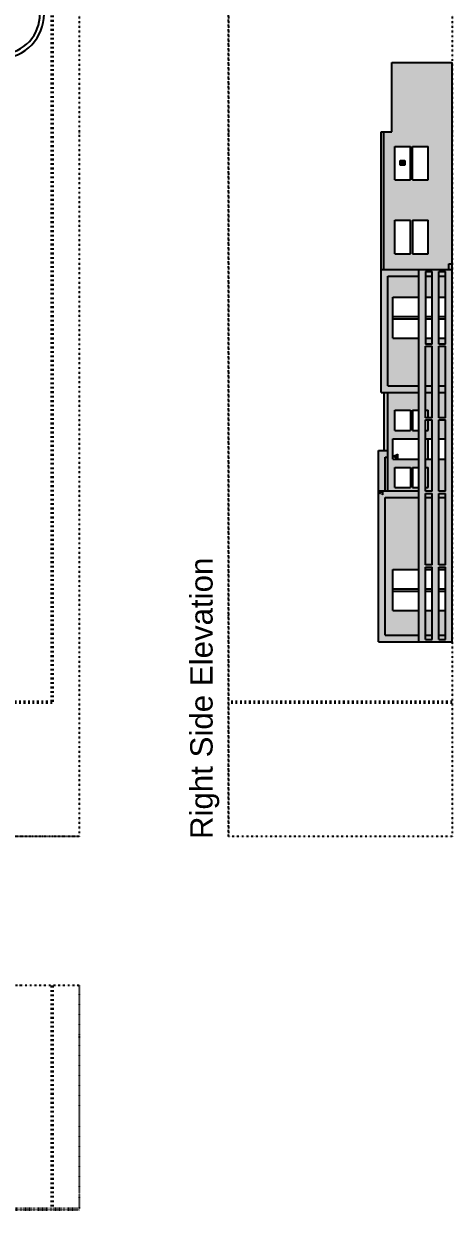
# Model space of a CAD drawing. Header units: millimetres. Extents: x 60252 to 149408, y 10197 to 135197.
# Drawn here: x 117544 to 146252, y 10197 to 89695 of the extents above; entities that cross this region are included whole.
import ezdxf

# ---------------------------------------------------------------- set-up
doc = ezdxf.new("R2010")
doc.units = ezdxf.units.MM
doc.linetypes.add('ACAD_ISO03W100', pattern=[30, 12, -18])
doc.linetypes.add('DIVIDE', pattern=[31.75, 12.7, -6.35, 0, -6.35, 0, -6.35])
doc.layers.add('a_COTA', color=3, linetype='Continuous', lineweight=15)
doc.layers.add('Property Line', color=157, linetype='ACAD_ISO03W100', lineweight=50)
for name, color, linetype in [('Doors', 12, 'Continuous'), ('EXT. Highlight HATCH', 27, 'Continuous'), ('EXT.WALL HATCH', 33, 'Continuous'), ('Floorplan -Outline', 40, 'Continuous'), ('IOT SMART DEVICES', 181, 'Continuous'), ('Plot', 157, 'DIVIDE'), ('Stairs', 84, 'Continuous'), ('Window', 20, 'Continuous')]:
    doc.layers.add(name, color=color, linetype=linetype)
doc.styles.get("Standard").update_dxf_attribs({"font": 'Arial.ttf'})

# ---------------------------------------------------------------- blocks, each defined once
blk = doc.blocks.new('Swimming Pool')
blk.add_circle((239.3, 27.3), 5.76)
for centre, radius, start, end in [((2.9, 100.8), 100.8, 91.6606, 268.3394), ((2.9, 100.8), 92.2, 91.8188, 268.1812), ((12.4, -171.7), 373.5, 45.7308, 91.9036), ((1.1, -201.3), 394.2, 47.3291, 90.1586), ((-100.2, 100.8), 51.3, 296.7711, 63.2277), ((-102.5, 100.8), 30.5, 303.4315, 56.5415), ((-102.4, 100.8), 41.9, 299.5101, 60.5211), ((223.6, 34.9), 78.5, 236.5667, 50.8262), ((225.4, 34), 69.5, 237.7372, 51.8319), ((52.7, -241.3), 255.5, 57.9507, 101.9089), ((52.5, -237.4), 243.1, 58.2839, 102.4795)]:
    blk.add_arc(centre, radius, start, end)

msp = doc.modelspace()

# ---------------------------------------------------------------- hatches: boundary and pattern name
at = {"layer": 'EXT. Highlight HATCH', "ltscale": 0.25}
h = msp.add_hatch(color=256, dxfattribs=at)
h.dxf.hatch_style = 1
h.paths.add_polyline_path([(144452, 58192), (144452, 57922), (144902, 57922), (144902, 58192)])
h.paths.add_polyline_path([(144452, 58372), (144452, 58342), (144902, 58342), (144902, 58372)])
h.paths.add_polyline_path([(145352, 58192), (145352, 57922), (145802, 57922), (145802, 58192)])
h.paths.add_polyline_path([(145352, 58372), (145352, 58342), (145802, 58342), (145802, 58372)])
h.paths.add_polyline_path([(141302, 58372), (141302, 58192), (141302, 48247), (144002, 48247), (144002, 48697), (141752, 48697), (141752, 57922), (144002, 57922), (144002, 58372)])
h.paths.add_polyline_path([(144452, 48697), (144452, 48397), (144902, 48397), (144902, 48697)])
h.paths.add_polyline_path([(145352, 48697), (145352, 48397), (145802, 48397), (145802, 48697)])
h.paths.add_polyline_path([(141302, 61072), (141302, 58372), (141752, 58372), (141752, 60622), (141940, 60622), (141940, 61072)])
h.paths.add_polyline_path([(141940, 65422), (141940, 72772), (144002, 72772), (144002, 73222), (141490, 73222), (141490, 64972), (144002, 64972), (144002, 65422)])
h.paths.add_polyline_path([(144452, 73072), (144452, 72772), (144902, 72772), (144902, 73072)])
h.paths.add_polyline_path([(145352, 73072), (145352, 72772), (145802, 72772), (145802, 73072)])
h.paths.add_polyline_path([(145352, 65422), (145352, 64972), (145802, 64972), (145802, 65422)])
h.paths.add_polyline_path([(144452, 65422), (144452, 64972), (144902, 64972), (144902, 65422)])
h.paths.add_polyline_path([(141490, 82447), (141490, 73222), (141677, 73222), (141677, 82447)])
h.paths.add_polyline_path([(146017, 73597), (146017, 73222), (146252, 73222), (146252, 73597)])
h = msp.add_hatch(color=256, dxfattribs=at)
h.dxf.hatch_style = 1
h.paths.add_polyline_path([(144002, 73222), (144002, 48247), (146252, 48247), (146252, 73222)])
h.paths.add_polyline_path([(144452, 58192), (144902, 58192), (144902, 53407), (144452, 53407)], flags=16)
h.paths.add_polyline_path([(144452, 58342), (144452, 63127), (144902, 63127), (144902, 58342)], flags=16)
h.paths.add_polyline_path([(145352, 58192), (145802, 58192), (145802, 53407), (145352, 53407)], flags=16)
h.paths.add_polyline_path([(145352, 58342), (145352, 63127), (145802, 63127), (145802, 58342)], flags=16)
h.paths.add_polyline_path([(144452, 53257), (144902, 53257), (144902, 48397), (144452, 48397)], flags=16)
h.paths.add_polyline_path([(144452, 63277), (144452, 68062), (144902, 68062), (144902, 63277)], flags=16)
h.paths.add_polyline_path([(145352, 53257), (145802, 53257), (145802, 48397), (145352, 48397)], flags=16)
h.paths.add_polyline_path([(145352, 63277), (145352, 68062), (145802, 68062), (145802, 63277)], flags=16)
h.paths.add_polyline_path([(144452, 68212), (144452, 73072), (144902, 73072), (144902, 68212)], flags=16)
h.paths.add_polyline_path([(145352, 68212), (145352, 73072), (145802, 73072), (145802, 68212)], flags=16)
h.paths.add_polyline_path([(145352, 58192), (145352, 57922), (145802, 57922), (145802, 58192)], flags=0)
h.paths.add_polyline_path([(145352, 58372), (145352, 58342), (145802, 58342), (145802, 58372)], flags=0)
h.paths.add_polyline_path([(144452, 58192), (144452, 57922), (144902, 57922), (144902, 58192)], flags=0)
at = {"layer": 'EXT.WALL HATCH', "ltscale": 0.25}
h = msp.add_hatch(color=256, dxfattribs=at)
h.dxf.hatch_style = 1
h.paths.add_polyline_path([(141752, 57922), (141752, 48697), (144002, 48697), (144002, 50347), (142277, 50347), (142277, 53092), (144002, 53092), (144002, 57922)])
h.paths.add_polyline_path([(144452, 57922), (144452, 53407), (144902, 53407), (144902, 57922)])
h.paths.add_polyline_path([(144452, 53257), (144452, 53092), (144902, 53092), (144902, 53257)])
h.paths.add_polyline_path([(145352, 53257), (145352, 53092), (145802, 53092), (145802, 53257)])
h.paths.add_polyline_path([(145352, 57922), (145352, 53407), (145802, 53407), (145802, 57922)])
h.paths.add_polyline_path([(145352, 50347), (145352, 48697), (145802, 48697), (145802, 50347)])
h.paths.add_polyline_path([(144452, 50347), (144452, 48697), (144902, 48697), (144902, 50347)])
h.paths.add_polyline_path([(141752, 60622), (141752, 58372), (141940, 58372), (141940, 60622)])
h.paths.add_polyline_path([(141677, 64972), (141677, 61072), (141940, 61072), (141940, 64972)])
h.paths.add_polyline_path([(141940, 64972), (141940, 61072), (141940, 58372), (144002, 58372), (144002, 58597), (143597, 58597), (143597, 59947), (144002, 59947), (144002, 60502), (142277, 60502), (142277, 61867), (144002, 61867), (144002, 62422), (143597, 62422), (143597, 63772), (144002, 63772), (144002, 64972)])
h.paths.add_polyline_path([(142397, 62422), (142397, 63772), (143447, 63772), (143447, 62422)], flags=16)
h.paths.add_polyline_path([(143447, 59947), (143447, 58597), (142397, 58597), (142397, 59947)], flags=16)
h.paths.add_polyline_path([(144647, 63127), (144647, 62422), (144452, 62422), (144452, 61867), (144902, 61867), (144902, 63127)])
h.paths.add_polyline_path([(144452, 64972), (144452, 63772), (144647, 63772), (144647, 63277), (144902, 63277), (144902, 64972)])
h.paths.add_polyline_path([(145352, 64972), (145352, 63277), (145802, 63277), (145802, 64972)])
h.paths.add_polyline_path([(145352, 63127), (145352, 61867), (145802, 61867), (145802, 63127)])
h.paths.add_polyline_path([(145352, 60502), (145352, 58372), (145802, 58372), (145802, 60502)])
h.paths.add_polyline_path([(144452, 60502), (144452, 59947), (144647, 59947), (144647, 58597), (144452, 58597), (144452, 58372), (144902, 58372), (144902, 60502)])
h.paths.add_polyline_path([(142277, 68617), (142277, 71362), (144002, 71362), (144002, 72772), (141940, 72772), (141940, 65422), (144002, 65422), (144002, 68617)])
h.paths.add_polyline_path([(142202, 87097), (142202, 82447), (141677, 82447), (141677, 73222), (146017, 73222), (146017, 73597), (146252, 73597), (146252, 87097)])
h.paths.add_polyline_path([(144647, 76522), (144647, 74272), (143597, 74272), (143597, 76522)], flags=16)
h.paths.add_polyline_path([(144647, 79222), (143597, 79222), (143597, 81472), (144647, 81472)], flags=16)
h.paths.add_polyline_path([(143447, 76522), (143447, 76499), (143447, 74272), (142397, 74272), (142397, 76522)], flags=16)
h.paths.add_polyline_path([(143447, 79222), (142397, 79222), (142397, 81472), (143447, 81472)], flags=16)
h.paths.add_polyline_path([(145352, 72772), (145352, 71362), (145802, 71362), (145802, 72772)])
h.paths.add_polyline_path([(144452, 72772), (144452, 71362), (144902, 71362), (144902, 72772)])
h.paths.add_polyline_path([(144452, 68617), (144452, 68212), (144902, 68212), (144902, 68617)])
h.paths.add_polyline_path([(145352, 68617), (145352, 68212), (145802, 68212), (145802, 68617)])
h.paths.add_polyline_path([(145352, 68062), (145352, 65422), (145802, 65422), (145802, 68062)])
h.paths.add_polyline_path([(144452, 68062), (144452, 65422), (144902, 65422), (144902, 68062)])
at = {"layer": 'IOT SMART DEVICES', "ltscale": 10}
h = msp.add_hatch(color=256, dxfattribs=at)
h.dxf.hatch_style = 1
h.paths.add_polyline_path([(142770, 80220), (143070, 80220), (143070, 80520), (142770, 80520)])
h = msp.add_hatch(color=256, dxfattribs=at)
h.dxf.hatch_style = 1
h.paths.add_polyline_path([(142610, 60840), (142310, 60690), (142610, 60540)])
h = msp.add_hatch(color=256, dxfattribs=at)
h.dxf.hatch_style = 1
h.paths.add_polyline_path([(141320, 58210), (141620, 58060), (141620, 58360)])
h.paths.add_polyline_path([(141597, 58096), (141370, 58210), (141597, 58324)], flags=16)

# ---------------------------------------------------------------- linework, layer by layer
at = {"layer": 'Doors', "ltscale": 0.25}
for p, q in [((142277, 68617), (142277, 71362)), ((142277, 71362), (144002, 71362)), ((144452, 71362), (144902, 71362)), ((145352, 71362), (145802, 71362)), ((142277, 70064), (144002, 70064)), ((144452, 70064), (144902, 70064)), ((145352, 70064), (145802, 70064)), ((142277, 69914), (144002, 69914)), ((144452, 69914), (144902, 69914)), ((145352, 69914), (145802, 69914)), ((142277, 68617), (144002, 68617)), ((144452, 68617), (144902, 68617)), ((145352, 68617), (145802, 68617)), ((142277, 61867), (144002, 61867)), ((142277, 60502), (142277, 61867)), ((144452, 61867), (144902, 61867)), ((145352, 61867), (145802, 61867)), ((142277, 60502), (144002, 60502)), ((144452, 60502), (144902, 60502)), ((145352, 60502), (145802, 60502)), ((142277, 53092), (144002, 53092)), ((142277, 50347), (142277, 53092)), ((144452, 53092), (144902, 53092)), ((145352, 53092), (145802, 53092)), ((142277, 51794), (144002, 51794)), ((144452, 51794), (144902, 51794)), ((145352, 51794), (145802, 51794)), ((142277, 51644), (144002, 51644)), ((144452, 51644), (144902, 51644)), ((145352, 51644), (145802, 51644)), ((142277, 50347), (144002, 50347)), ((144452, 50347), (144902, 50347)), ((145352, 50347), (145802, 50347))]:
    msp.add_line(p, q, dxfattribs=at)
at = {"layer": 'Floorplan -Outline', "ltscale": 0.25}
for p, q in [((142202, 87097), (146252, 87097)), ((142202, 82447), (142202, 87097)), ((146252, 48247), (146252, 87097)), ((141489, 73222), (141489, 82447)), ((141489, 82447), (142202, 82447)), ((141677, 73222), (141677, 82447)), ((141489, 73222), (146252, 73222)), ((141490, 64972), (141490, 73222)), ((144002, 48247), (144002, 73222)), ((141939, 72772), (144002, 72772)), ((141940, 65422), (141940, 72772)), ((144452, 73072), (144902, 73072)), ((144452, 72772), (144902, 72772)), ((144902, 68212), (144902, 73072)), ((145352, 68212), (145352, 73072)), ((145352, 73072), (145802, 73072)), ((145352, 72772), (145802, 72772)), ((145802, 68212), (145802, 73072)), ((144902, 68212), (144452, 68212)), ((144452, 68062), (144902, 68062)), ((144452, 63277), (144452, 68062)), ((144902, 63277), (144902, 68062)), ((145802, 68212), (145352, 68212)), ((145352, 63277), (145352, 68062)), ((145352, 68062), (145802, 68062)), ((145802, 63277), (145802, 68062)), ((141940, 65422), (144002, 65422)), ((144452, 65422), (144902, 65422)), ((145352, 65422), (145802, 65422)), ((141490, 64972), (144002, 64972)), ((141677, 64972), (141677, 61072)), ((141940, 58372), (141940, 64972)), ((144452, 64972), (144902, 64972)), ((145352, 64972), (145802, 64972)), ((144902, 63277), (144452, 63277)), ((144452, 63127), (144902, 63127)), ((144452, 58342), (144452, 63127)), ((144902, 58342), (144902, 63127)), ((145802, 63277), (145352, 63277)), ((145352, 58342), (145352, 63127)), ((145352, 63127), (145802, 63127)), ((145802, 58342), (145802, 63127)), ((141302, 61072), (141940, 61072)), ((141302, 58192), (141302, 61072)), ((141752, 58372), (141752, 60622)), ((141752, 60622), (141940, 60622)), ((141302, 58372), (144002, 58372)), ((141302, 48247), (141302, 58372)), ((144452, 58372), (144902, 58372)), ((144902, 58342), (144452, 58342)), ((144452, 58192), (144902, 58192)), ((144452, 53407), (144452, 58192)), ((144902, 53407), (144902, 58192)), ((145352, 58372), (145802, 58372)), ((145802, 58342), (145352, 58342)), ((145352, 53407), (145352, 58192)), ((145352, 58192), (145802, 58192)), ((145802, 53407), (145802, 58192)), ((141752, 48697), (141752, 57922)), ((141752, 57922), (144002, 57922)), ((144452, 57922), (144902, 57922)), ((145352, 57922), (145802, 57922)), ((141302, 53092), (141302, 53407)), ((144902, 53407), (144452, 53407)), ((145802, 53407), (145352, 53407)), ((144452, 48397), (144452, 53257)), ((144452, 53257), (144902, 53257)), ((144902, 48397), (144902, 53257)), ((145352, 48397), (145352, 53257)), ((145352, 53257), (145802, 53257)), ((145802, 48397), (145802, 53257)), ((141752, 48697), (144002, 48697)), ((144452, 48697), (144902, 48697)), ((145352, 48697), (145802, 48697)), ((141302, 48247), (146252, 48247)), ((144452, 48397), (144902, 48397)), ((145352, 48397), (145802, 48397))]:
    msp.add_line(p, q, dxfattribs=at)
at = {"layer": 'Floorplan -Outline', "ltscale": 10}
msp.add_line((144452, 73072), (144452, 68212), dxfattribs=at)
at = {"layer": 'IOT SMART DEVICES', "ltscale": 10}
for p, q in [((142770, 80520), (143070, 80520)), ((142770, 80220), (142770, 80520)), ((143070, 80520), (143070, 80220)), ((143070, 80220), (142770, 80220)), ((142310, 60690), (142610, 60840)), ((142310, 60690), (142610, 60540)), ((142610, 60540), (142610, 60840)), ((141320, 58210), (141620, 58360)), ((141370, 58210), (141597, 58324)), ((141597, 58096), (141597, 58324))]:
    msp.add_line(p, q, dxfattribs=at)
at = {"layer": 'Plot', "ltscale": 10}
for p, q in [((121252, 110197), (121252, 35197)), ((131252, 35197), (131252, 110197)), ((131252, 110197), (131252, 35197)), ((146252, 110197), (146252, 35197)), ((121252, 35197), (85252, 35197)), ((146252, 35197), (131252, 35197)), ((121252, 25197), (85252, 25197))]:
    msp.add_line(p, q, dxfattribs=at)
at = {"layer": 'Plot'}
for p, q in [((121252, 35197), (85252, 35197)), ((121252, 25197), (121252, 10197))]:
    msp.add_line(p, q, dxfattribs=at)
at = {"layer": 'Property Line', "ltscale": 10}
for p, q in [((119452, 98947), (119452, 44197)), ((119452, 44197), (87052, 44197)), ((146252, 44197), (131252, 44197)), ((119452, 25197), (119452, 10197))]:
    msp.add_line(p, q, dxfattribs=at)
at = {"layer": 'Property Line'}
msp.add_line((121252, 10197), (85252, 10197), dxfattribs=at)
at = {"layer": 'Stairs', "ltscale": 0.25}
for p, q in [((146017, 73597), (146252, 73597)), ((146017, 73222), (146017, 73597))]:
    msp.add_line(p, q, dxfattribs=at)
at = {"layer": 'Window', "ltscale": 0.25}
for p, q in [((142397, 79222), (142397, 81472)), ((142397, 81472), (143447, 81472)), ((143447, 79222), (143447, 81472)), ((143597, 79222), (143597, 81472)), ((143597, 81472), (144647, 81472)), ((144647, 79222), (144647, 81472)), ((142397, 79222), (143447, 79222)), ((143597, 79222), (144647, 79222)), ((142397, 76522), (143447, 76522)), ((142397, 74272), (142397, 76522)), ((143447, 74272), (143447, 76499)), ((143597, 76522), (143597, 74272)), ((143597, 76522), (144647, 76522)), ((144647, 74272), (144647, 76522)), ((142397, 74272), (143447, 74272)), ((143597, 74272), (144647, 74272)), ((142397, 63772), (143447, 63772)), ((142397, 62422), (142397, 63772)), ((143447, 63772), (143447, 62422)), ((143597, 63772), (144002, 63772)), ((143597, 63772), (143597, 62422)), ((144452, 63772), (144647, 63772)), ((144647, 63277), (144647, 63772)), ((144647, 62422), (144647, 63127)), ((142397, 62422), (143447, 62422)), ((143597, 62422), (143860, 62422)), ((143597, 62422), (144002, 62422)), ((144452, 62422), (144647, 62422)), ((144647, 60502), (144647, 61867)), ((142397, 59947), (143447, 59947)), ((142397, 58597), (142397, 59947)), ((143447, 59947), (143447, 58597)), ((143597, 59947), (144002, 59947)), ((143597, 59947), (143597, 58597)), ((144452, 59947), (144647, 59947)), ((144647, 58597), (144647, 59947)), ((142397, 58597), (143447, 58597)), ((143597, 58597), (144002, 58597)), ((144452, 58597), (144647, 58597))]:
    msp.add_line(p, q, dxfattribs=at)

# ---------------------------------------------------------------- block references
at = {"xscale": 38.10000000000001, "yscale": 38.10000000000001, "zscale": 38.10000000000001, "rotation": 346.9688445737784}
msp.add_blockref('Swimming Pool', (107318, 90977), dxfattribs=at)

# ---------------------------------------------------------------- texts
at = {"layer": 'a_COTA', "ltscale": 10, "insert": (128698, 35024), "char_height": 1500, "attachment_point": 1, "rotation": 90}
msp.add_mtext_dynamic_manual_height_columns('Right Side Elevation', width=39477.79, gutter_width=10.6, heights=[2160], dxfattribs=at)

doc.saveas('drawing.dxf')
